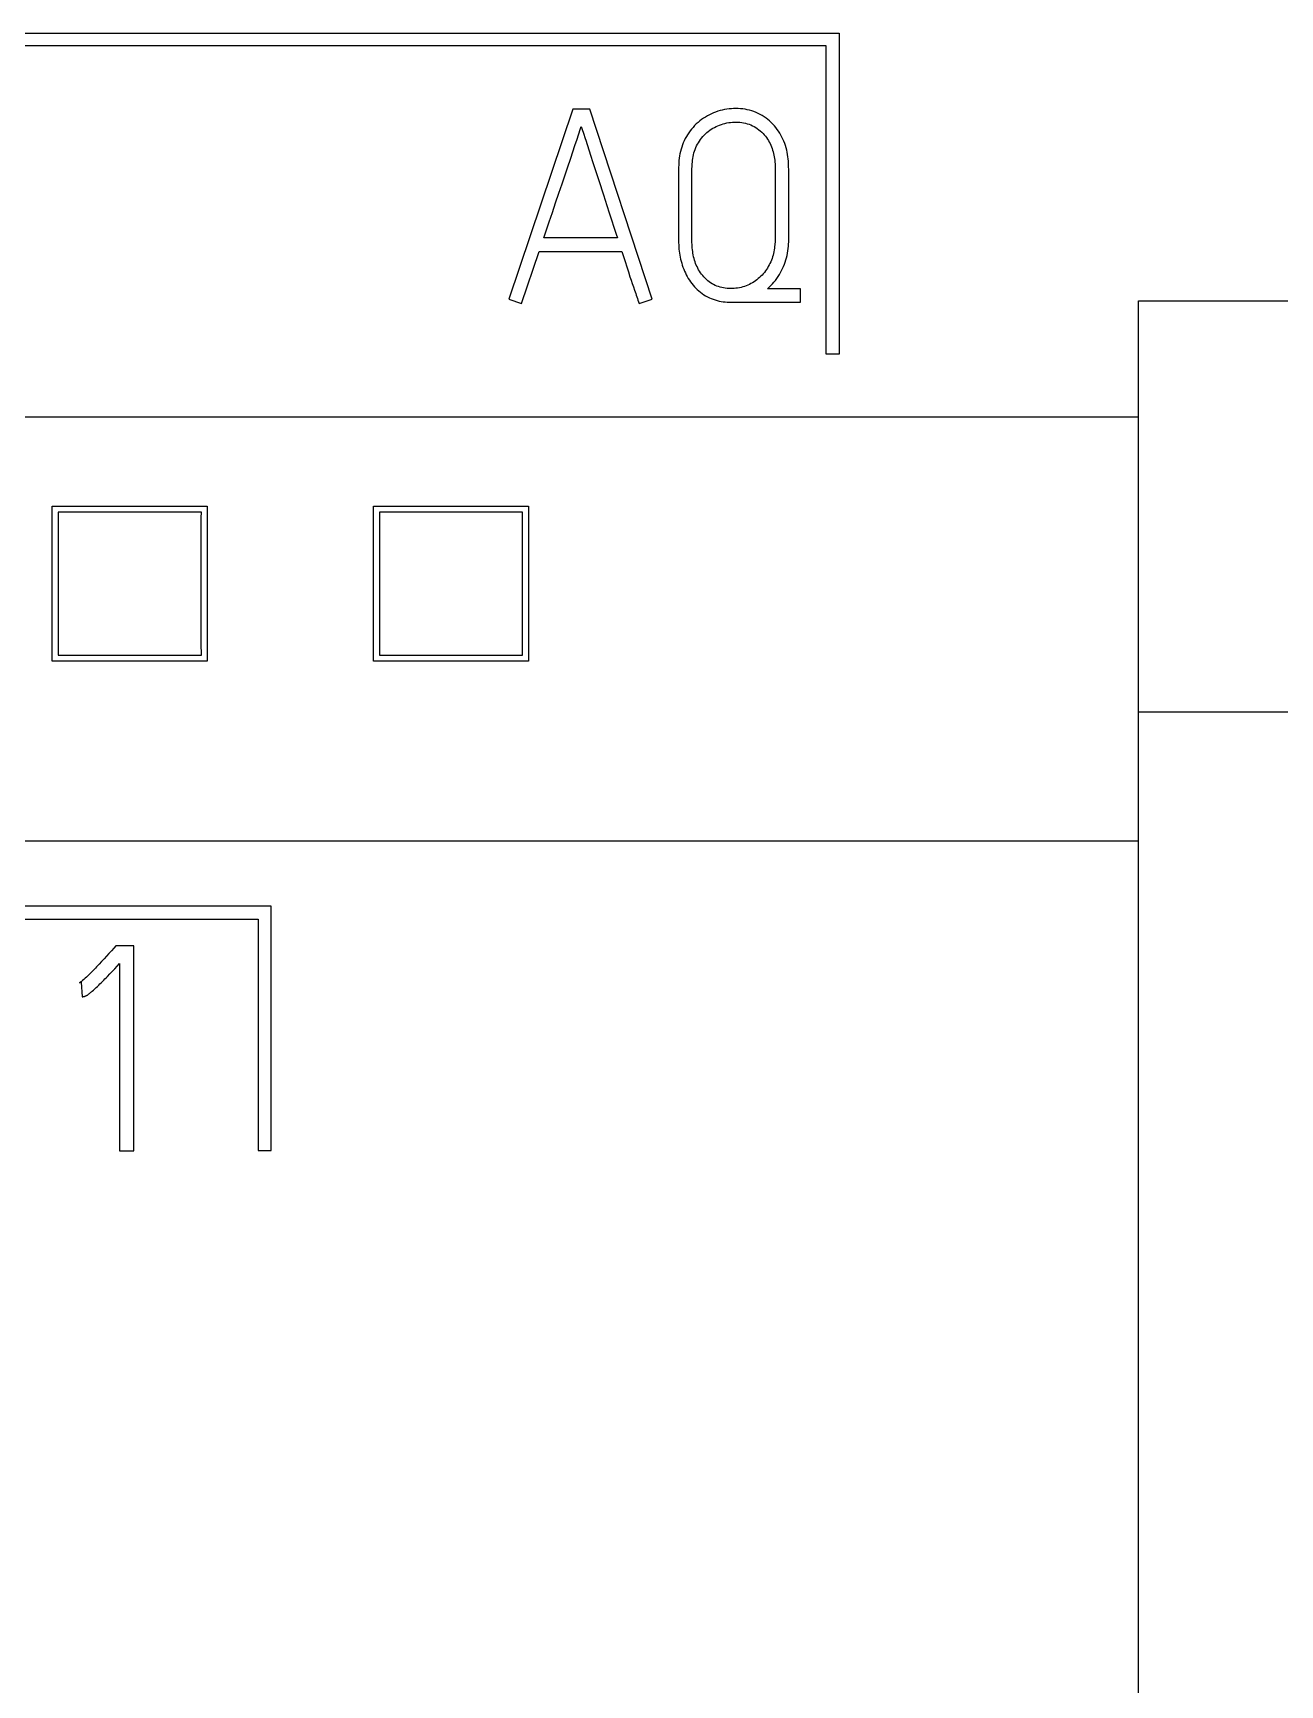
# Model space of a CAD drawing. Header units: inches. Extents: x 9000 to 22395, y 8106 to 17135.
# Drawn here: x 10476.78 to 10498.34, y 8358.16 to 8386.72 of the extents above; entities that cross this region are included whole.
import ezdxf

# ---------------------------------------------------------------- set-up
doc = ezdxf.new("R2010")
doc.units = ezdxf.units.IN
doc.header["$MEASUREMENT"] = 0
doc.layers.add('20000_FRONT_O', color=7, linetype='Continuous')
doc.layers.add('20500_FRONT_O_LABELING', color=7, linetype='Continuous')

msp = doc.modelspace()

# ---------------------------------------------------------------- linework, layer by layer
at = {"layer": '20000_FRONT_O', "linetype": 'Continuous'}
for p, q in [((10441.168, 8386.72), (10490.714, 8386.72)), ((10490.492, 8386.497), (10441.39, 8386.497)), ((10490.492, 8381.165), (10490.492, 8386.497)), ((10490.714, 8386.72), (10490.714, 8381.165)), ((10495.891, 8372.756), (10495.891, 8382.087)), ((10495.891, 8382.087), (10500.779, 8382.087)), ((10490.714, 8381.165), (10490.492, 8381.165)), ((10495.891, 8380.079), (10405.686, 8380.079)), ((10477.11, 8378.149), (10477.109, 8378.541)), ((10477.109, 8378.541), (10479.791, 8378.541)), ((10479.791, 8378.541), (10479.791, 8378.43)), ((10482.665, 8378.149), (10482.663, 8378.541)), ((10482.663, 8378.541), (10485.346, 8378.541)), ((10485.346, 8378.541), (10485.345, 8378.43)), ((10477.211, 8378.437), (10477.212, 8378.235)), ((10479.689, 8378.437), (10477.211, 8378.437)), ((10479.791, 8378.43), (10479.789, 8378.035)), ((10482.766, 8378.437), (10482.767, 8378.235)), ((10485.243, 8378.437), (10482.766, 8378.437)), ((10485.345, 8378.43), (10485.344, 8378.035)), ((10477.112, 8377.751), (10477.11, 8378.149)), ((10479.686, 8377.825), (10479.687, 8378.134)), ((10479.789, 8378.035), (10479.788, 8377.574)), ((10482.666, 8377.751), (10482.665, 8378.149)), ((10485.241, 8377.825), (10485.242, 8378.134)), ((10485.344, 8378.035), (10485.343, 8377.574)), ((10477.112, 8377.289), (10477.112, 8377.751)), ((10482.667, 8377.289), (10482.666, 8377.751)), ((10479.788, 8377.574), (10479.788, 8377.11)), ((10485.343, 8377.574), (10485.342, 8377.11)), ((10477.112, 8376.825), (10477.112, 8377.289)), ((10479.788, 8377.11), (10479.788, 8376.648)), ((10482.666, 8376.825), (10482.667, 8377.289)), ((10485.342, 8377.11), (10485.343, 8376.648)), ((10477.111, 8376.364), (10477.112, 8376.825)), ((10482.665, 8376.364), (10482.666, 8376.825)), ((10477.214, 8376.574), (10477.213, 8376.265)), ((10479.788, 8376.648), (10479.79, 8376.25)), ((10482.768, 8376.574), (10482.767, 8376.265)), ((10485.343, 8376.648), (10485.344, 8376.25)), ((10477.109, 8375.969), (10477.111, 8376.364)), ((10479.689, 8375.962), (10479.688, 8376.164)), ((10479.79, 8376.25), (10479.791, 8375.858)), ((10482.664, 8375.969), (10482.665, 8376.364)), ((10485.243, 8375.962), (10485.242, 8376.164)), ((10485.344, 8376.25), (10485.346, 8375.858)), ((10477.109, 8375.858), (10477.109, 8375.969)), ((10477.211, 8375.962), (10479.689, 8375.962)), ((10482.663, 8375.858), (10482.664, 8375.969)), ((10482.766, 8375.962), (10485.243, 8375.962)), ((10479.791, 8375.858), (10477.109, 8375.858)), ((10485.346, 8375.858), (10482.663, 8375.858)), ((10500.779, 8374.978), (10495.891, 8374.978)), ((10405.686, 8372.756), (10495.891, 8372.756)), ((10495.891, 8298.787), (10495.891, 8372.755)), ((10480.894, 8371.622), (10448.345, 8371.622)), ((10480.894, 8367.401), (10480.894, 8371.622)), ((10448.567, 8371.4), (10480.672, 8371.4)), ((10480.672, 8371.4), (10480.672, 8367.401)), ((10480.672, 8367.401), (10480.894, 8367.401))]:
    msp.add_line(p, q, dxfattribs=at)
for points in [[(10477.212, 8378.235), (10477.213, 8378.032), (10477.214, 8377.825), (10477.214, 8377.618), (10477.214, 8377.409), (10477.215, 8377.2), (10477.214, 8376.99), (10477.214, 8376.781), (10477.214, 8376.574)], [(10479.687, 8378.134), (10479.688, 8378.336), (10479.689, 8378.437)], [(10482.767, 8378.235), (10482.768, 8378.032), (10482.768, 8377.825), (10482.769, 8377.618), (10482.769, 8377.409), (10482.769, 8377.2), (10482.769, 8376.99), (10482.769, 8376.781), (10482.768, 8376.574)], [(10485.242, 8378.134), (10485.243, 8378.336), (10485.243, 8378.437)], [(10479.688, 8376.164), (10479.687, 8376.368), (10479.686, 8376.574), (10479.686, 8376.781), (10479.686, 8376.99), (10479.685, 8377.2), (10479.686, 8377.409), (10479.686, 8377.618), (10479.686, 8377.825)], [(10485.242, 8376.164), (10485.241, 8376.368), (10485.241, 8376.574), (10485.24, 8376.781), (10485.24, 8376.99), (10485.24, 8377.2), (10485.24, 8377.409), (10485.24, 8377.618), (10485.241, 8377.825)], [(10477.213, 8376.265), (10477.212, 8376.063), (10477.211, 8375.962)], [(10482.767, 8376.265), (10482.766, 8376.063), (10482.766, 8375.962)]]:
    msp.add_lwpolyline(points, dxfattribs=at)
at = {"layer": '20500_FRONT_O_LABELING', "linetype": 'Continuous'}
for p, q in [((10486.109, 8385.402), (10485.004, 8382.116)), ((10486.405, 8385.402), (10486.109, 8385.402)), ((10487.482, 8382.116), (10486.405, 8385.402)), ((10486.184, 8384.886), (10486.239, 8385.051)), ((10486.239, 8385.051), (10486.257, 8385.106)), ((10486.257, 8385.106), (10486.274, 8385.053)), ((10486.274, 8385.053), (10486.295, 8384.987)), ((10486.111, 8384.665), (10486.147, 8384.775)), ((10486.147, 8384.775), (10486.184, 8384.886)), ((10486.295, 8384.987), (10486.325, 8384.894)), ((10486.018, 8384.39), (10486.074, 8384.555)), ((10486.074, 8384.555), (10486.111, 8384.665)), ((10486.417, 8384.606), (10486.457, 8384.482)), ((10486.457, 8384.482), (10486.498, 8384.358)), ((10485.924, 8384.115), (10486.018, 8384.39)), ((10486.498, 8384.358), (10486.558, 8384.171)), ((10486.558, 8384.171), (10486.64, 8383.923)), ((10487.94, 8384.318), (10487.94, 8383.128)), ((10489.844, 8383.47), (10489.844, 8384.265)), ((10485.812, 8383.785), (10485.868, 8383.95)), ((10485.868, 8383.95), (10485.924, 8384.115)), ((10486.64, 8383.923), (10486.701, 8383.737)), ((10485.702, 8383.454), (10485.757, 8383.619)), ((10485.757, 8383.619), (10485.812, 8383.785)), ((10486.701, 8383.737), (10486.741, 8383.613)), ((10486.741, 8383.613), (10486.781, 8383.489)), ((10485.61, 8383.179), (10485.702, 8383.454)), ((10486.781, 8383.489), (10486.821, 8383.365)), ((10486.881, 8383.179), (10485.61, 8383.179)), ((10485.226, 8382.042), (10485.531, 8382.943)), ((10485.531, 8382.943), (10486.96, 8382.943)), ((10486.96, 8382.943), (10486.987, 8382.855)), ((10486.987, 8382.855), (10487.015, 8382.768)), ((10487.015, 8382.768), (10487.043, 8382.68)), ((10487.043, 8382.68), (10487.071, 8382.593)), ((10487.071, 8382.593), (10487.099, 8382.506)), ((10487.099, 8382.506), (10487.119, 8382.448)), ((10487.119, 8382.448), (10487.138, 8382.39)), ((10490.047, 8382.3), (10489.474, 8382.3)), ((10490.047, 8382.065), (10490.047, 8382.3)), ((10485.004, 8382.116), (10485.226, 8382.042)), ((10487.256, 8382.042), (10487.482, 8382.116)), ((10488.991, 8382.065), (10490.047, 8382.065)), ((10478.05, 8370.758), (10478.007, 8370.712)), ((10478.092, 8370.804), (10478.05, 8370.758)), ((10478.133, 8370.85), (10478.092, 8370.804)), ((10478.175, 8370.897), (10478.133, 8370.85)), ((10478.21, 8370.936), (10478.175, 8370.897)), ((10478.52, 8370.936), (10478.21, 8370.936)), ((10478.52, 8367.396), (10478.52, 8370.936)), ((10477.965, 8370.666), (10477.922, 8370.621)), ((10478.007, 8370.712), (10477.965, 8370.666)), ((10478.108, 8370.453), (10478.15, 8370.497)), ((10478.15, 8370.497), (10478.191, 8370.542)), ((10478.191, 8370.542), (10478.233, 8370.586)), ((10478.233, 8370.586), (10478.274, 8370.631)), ((10478.274, 8370.631), (10478.274, 8367.396)), ((10477.584, 8370.3), (10477.613, 8370.31)), ((10477.613, 8370.31), (10477.628, 8370.059)), ((10478.274, 8367.396), (10478.52, 8367.396))]:
    msp.add_line(p, q, dxfattribs=at)
for points in [[(10489.844, 8384.265), (10489.843, 8384.344), (10489.842, 8384.423), (10489.84, 8384.463), (10489.838, 8384.502), (10489.834, 8384.542), (10489.83, 8384.581), (10489.824, 8384.62), (10489.817, 8384.659), (10489.808, 8384.697), (10489.798, 8384.736), (10489.786, 8384.773), (10489.773, 8384.811), (10489.759, 8384.848), (10489.743, 8384.884), (10489.726, 8384.919), (10489.707, 8384.954), (10489.687, 8384.988), (10489.666, 8385.022), (10489.643, 8385.054), (10489.62, 8385.085), (10489.595, 8385.115), (10489.568, 8385.145), (10489.541, 8385.173), (10489.512, 8385.199), (10489.482, 8385.225), (10489.451, 8385.249), (10489.418, 8385.272), (10489.385, 8385.293), (10489.35, 8385.313), (10489.314, 8385.331), (10489.278, 8385.347), (10489.241, 8385.361), (10489.203, 8385.374), (10489.165, 8385.385), (10489.127, 8385.394), (10489.088, 8385.402), (10489.049, 8385.407), (10489.01, 8385.412), (10488.97, 8385.414), (10488.931, 8385.415), (10488.891, 8385.415), (10488.851, 8385.412), (10488.812, 8385.408), (10488.772, 8385.403), (10488.733, 8385.396), (10488.694, 8385.388), (10488.656, 8385.378), (10488.618, 8385.366), (10488.58, 8385.353), (10488.543, 8385.339), (10488.507, 8385.323), (10488.471, 8385.306), (10488.437, 8385.287), (10488.403, 8385.267), (10488.369, 8385.246), (10488.337, 8385.223), (10488.305, 8385.199), (10488.275, 8385.173), (10488.245, 8385.147), (10488.217, 8385.119), (10488.19, 8385.089), (10488.164, 8385.059), (10488.139, 8385.028), (10488.116, 8384.996), (10488.094, 8384.962), (10488.074, 8384.928), (10488.055, 8384.894), (10488.037, 8384.858), (10488.021, 8384.822), (10488.006, 8384.785), (10487.993, 8384.748), (10487.981, 8384.711), (10487.972, 8384.672), (10487.963, 8384.634), (10487.956, 8384.595), (10487.951, 8384.556), (10487.946, 8384.516), (10487.943, 8384.477), (10487.941, 8384.437), (10487.94, 8384.398), (10487.94, 8384.318)], [(10488.17, 8383.128), (10488.17, 8384.23), (10488.17, 8384.295), (10488.171, 8384.36), (10488.172, 8384.425), (10488.174, 8384.457), (10488.177, 8384.49), (10488.18, 8384.522), (10488.184, 8384.553), (10488.19, 8384.585), (10488.197, 8384.616), (10488.205, 8384.647), (10488.215, 8384.678), (10488.226, 8384.708), (10488.238, 8384.738), (10488.251, 8384.767), (10488.266, 8384.796), (10488.282, 8384.824), (10488.299, 8384.852), (10488.318, 8384.878), (10488.337, 8384.904), (10488.358, 8384.929), (10488.38, 8384.953), (10488.403, 8384.976), (10488.427, 8384.998), (10488.452, 8385.018), (10488.478, 8385.038), (10488.505, 8385.056), (10488.532, 8385.073), (10488.56, 8385.089), (10488.589, 8385.103), (10488.619, 8385.117), (10488.649, 8385.129), (10488.679, 8385.14), (10488.71, 8385.149), (10488.741, 8385.158), (10488.773, 8385.165), (10488.805, 8385.171), (10488.837, 8385.175), (10488.869, 8385.178), (10488.901, 8385.18), (10488.934, 8385.18), (10488.966, 8385.179), (10488.998, 8385.177), (10489.031, 8385.173), (10489.063, 8385.167), (10489.094, 8385.16), (10489.126, 8385.152), (10489.157, 8385.142), (10489.187, 8385.13), (10489.216, 8385.117), (10489.245, 8385.102), (10489.273, 8385.086), (10489.3, 8385.068), (10489.326, 8385.049), (10489.352, 8385.029), (10489.376, 8385.008), (10489.399, 8384.985), (10489.421, 8384.961)], [(10486.325, 8384.894), (10486.333, 8384.868), (10486.417, 8384.606)], [(10489.421, 8384.961), (10489.44, 8384.937), (10489.459, 8384.913), (10489.476, 8384.887), (10489.491, 8384.862), (10489.506, 8384.835), (10489.52, 8384.809), (10489.532, 8384.781), (10489.544, 8384.753), (10489.554, 8384.725), (10489.564, 8384.697), (10489.572, 8384.668), (10489.58, 8384.638), (10489.587, 8384.609), (10489.592, 8384.579), (10489.597, 8384.549), (10489.601, 8384.519), (10489.604, 8384.489), (10489.606, 8384.459), (10489.608, 8384.399), (10489.609, 8384.338), (10489.608, 8384.277), (10489.608, 8384.216), (10489.608, 8383.365)], [(10486.821, 8383.365), (10486.861, 8383.241), (10486.881, 8383.179)], [(10489.608, 8383.365), (10489.608, 8383.304), (10489.609, 8383.242), (10489.608, 8383.181), (10489.606, 8383.12), (10489.603, 8383.059), (10489.6, 8383.029), (10489.596, 8382.999), (10489.592, 8382.969), (10489.586, 8382.939), (10489.58, 8382.909), (10489.572, 8382.88), (10489.564, 8382.851), (10489.554, 8382.822), (10489.543, 8382.794), (10489.532, 8382.765), (10489.519, 8382.738), (10489.505, 8382.71), (10489.49, 8382.683), (10489.474, 8382.657), (10489.458, 8382.632), (10489.44, 8382.607), (10489.422, 8382.582), (10489.402, 8382.559), (10489.382, 8382.536), (10489.361, 8382.514), (10489.339, 8382.493), (10489.316, 8382.473), (10489.293, 8382.454), (10489.268, 8382.436), (10489.243, 8382.419), (10489.217, 8382.403), (10489.19, 8382.388), (10489.163, 8382.374), (10489.135, 8382.362), (10489.107, 8382.35), (10489.078, 8382.34), (10489.049, 8382.331), (10489.02, 8382.323), (10488.99, 8382.316), (10488.96, 8382.31), (10488.929, 8382.306), (10488.899, 8382.303), (10488.869, 8382.301), (10488.838, 8382.301), (10488.808, 8382.301), (10488.777, 8382.303), (10488.747, 8382.307), (10488.717, 8382.312), (10488.687, 8382.318), (10488.657, 8382.326), (10488.628, 8382.335), (10488.6, 8382.345), (10488.572, 8382.357), (10488.544, 8382.371), (10488.517, 8382.386), (10488.492, 8382.402), (10488.467, 8382.42), (10488.443, 8382.438), (10488.42, 8382.459), (10488.397, 8382.48), (10488.376, 8382.502), (10488.356, 8382.525), (10488.337, 8382.549), (10488.319, 8382.574), (10488.302, 8382.6), (10488.286, 8382.626), (10488.271, 8382.653), (10488.258, 8382.681), (10488.245, 8382.709), (10488.234, 8382.737), (10488.224, 8382.765), (10488.215, 8382.794), (10488.206, 8382.824), (10488.199, 8382.853), (10488.193, 8382.883), (10488.187, 8382.913), (10488.183, 8382.944), (10488.179, 8382.974), (10488.176, 8383.005), (10488.173, 8383.036), (10488.172, 8383.066), (10488.171, 8383.097), (10488.17, 8383.128)], [(10489.474, 8382.3), (10489.504, 8382.327), (10489.534, 8382.355), (10489.562, 8382.383), (10489.588, 8382.413), (10489.614, 8382.444), (10489.638, 8382.476), (10489.66, 8382.509), (10489.682, 8382.543), (10489.702, 8382.577), (10489.721, 8382.612), (10489.738, 8382.648), (10489.754, 8382.685), (10489.769, 8382.722), (10489.783, 8382.76), (10489.795, 8382.798), (10489.805, 8382.836), (10489.815, 8382.875), (10489.823, 8382.914), (10489.83, 8382.953), (10489.835, 8382.993), (10489.839, 8383.033), (10489.842, 8383.072), (10489.843, 8383.112), (10489.845, 8383.152), (10489.845, 8383.231), (10489.845, 8383.311), (10489.844, 8383.39), (10489.844, 8383.47)], [(10487.94, 8383.128), (10487.94, 8383.092), (10487.941, 8383.056), (10487.943, 8383.02), (10487.946, 8382.984), (10487.95, 8382.949), (10487.955, 8382.913), (10487.961, 8382.878), (10487.967, 8382.843), (10487.975, 8382.808), (10487.983, 8382.773), (10487.993, 8382.739), (10488.003, 8382.705), (10488.015, 8382.671), (10488.027, 8382.638), (10488.041, 8382.605), (10488.056, 8382.573), (10488.071, 8382.541), (10488.088, 8382.509), (10488.106, 8382.478), (10488.125, 8382.448), (10488.145, 8382.418), (10488.166, 8382.389), (10488.189, 8382.361), (10488.212, 8382.334), (10488.237, 8382.308), (10488.263, 8382.283), (10488.289, 8382.26), (10488.317, 8382.237), (10488.346, 8382.216), (10488.376, 8382.196), (10488.407, 8382.177), (10488.439, 8382.16), (10488.471, 8382.144), (10488.504, 8382.129), (10488.537, 8382.116), (10488.571, 8382.105), (10488.605, 8382.095), (10488.64, 8382.086), (10488.675, 8382.079), (10488.71, 8382.074), (10488.745, 8382.07), (10488.78, 8382.067), (10488.815, 8382.065), (10488.85, 8382.064), (10488.921, 8382.064), (10488.991, 8382.065)], [(10487.138, 8382.39), (10487.148, 8382.361), (10487.158, 8382.332), (10487.179, 8382.274)], [(10487.179, 8382.274), (10487.189, 8382.245), (10487.199, 8382.216), (10487.208, 8382.187), (10487.218, 8382.158), (10487.228, 8382.129), (10487.237, 8382.1), (10487.246, 8382.071), (10487.256, 8382.042)], [(10477.922, 8370.621), (10477.879, 8370.576), (10477.858, 8370.553), (10477.836, 8370.531), (10477.814, 8370.508), (10477.793, 8370.486), (10477.771, 8370.464), (10477.748, 8370.442), (10477.726, 8370.421), (10477.703, 8370.399), (10477.68, 8370.378), (10477.657, 8370.358), (10477.634, 8370.337), (10477.622, 8370.327), (10477.609, 8370.318), (10477.603, 8370.313), (10477.597, 8370.309), (10477.59, 8370.304), (10477.584, 8370.3)], [(10477.68, 8370.068), (10477.687, 8370.071), (10477.694, 8370.073), (10477.701, 8370.077), (10477.708, 8370.08), (10477.714, 8370.084), (10477.721, 8370.088), (10477.727, 8370.092), (10477.733, 8370.097), (10477.745, 8370.106), (10477.757, 8370.115), (10477.781, 8370.135), (10477.792, 8370.144), (10477.804, 8370.154), (10477.827, 8370.174), (10477.849, 8370.195), (10477.872, 8370.216), (10477.894, 8370.237), (10477.916, 8370.258), (10477.937, 8370.279), (10477.959, 8370.301), (10477.98, 8370.322), (10478.002, 8370.344), (10478.023, 8370.365), (10478.044, 8370.387), (10478.066, 8370.409), (10478.108, 8370.453)], [(10477.628, 8370.059), (10477.629, 8370.059), (10477.631, 8370.059), (10477.632, 8370.059), (10477.633, 8370.059), (10477.634, 8370.059), (10477.635, 8370.059), (10477.637, 8370.059), (10477.638, 8370.059), (10477.639, 8370.059), (10477.64, 8370.059), (10477.641, 8370.06), (10477.643, 8370.06), (10477.645, 8370.06), (10477.647, 8370.06), (10477.65, 8370.061), (10477.652, 8370.061), (10477.654, 8370.062), (10477.657, 8370.062), (10477.659, 8370.063), (10477.661, 8370.063), (10477.664, 8370.064), (10477.666, 8370.064), (10477.668, 8370.065), (10477.67, 8370.065), (10477.673, 8370.066), (10477.675, 8370.067), (10477.677, 8370.067), (10477.68, 8370.068)]]:
    msp.add_lwpolyline(points, dxfattribs=at)

doc.saveas('drawing.dxf')
